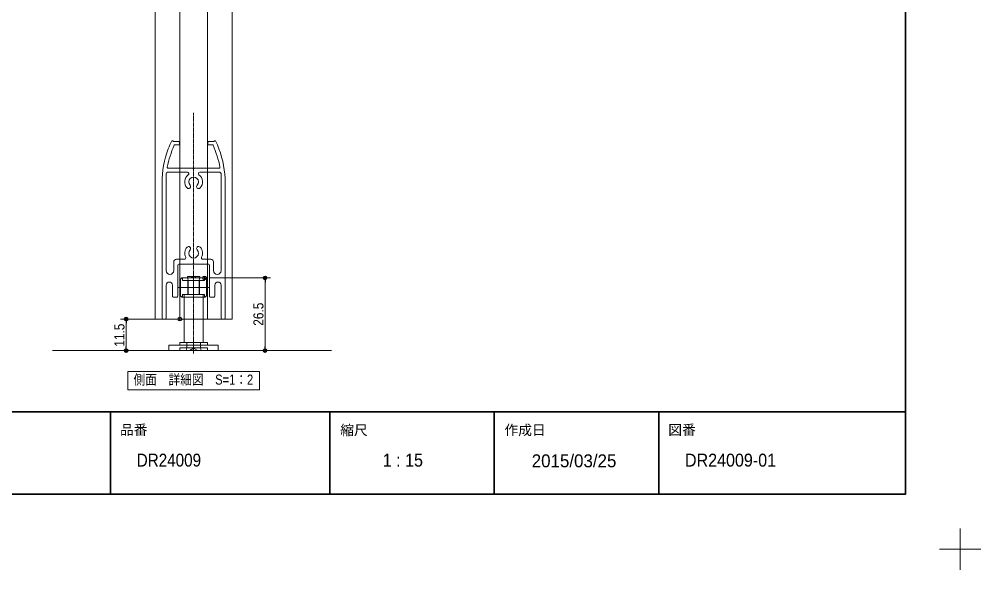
# Model space of a CAD drawing. Units: millimetres, scale not verified. Extents: x -4547 to 4547, y -2284 to 2284.
# Drawn here: x -765 to 1866, y -2284 to -779 of the extents above; entities that cross this region are included whole.
import ezdxf
from ezdxf.enums import TextEntityAlignment as Align

# ---------------------------------------------------------------- set-up
doc = ezdxf.new("R2010")
doc.units = ezdxf.units.MM
doc.header["$LTSCALE"] = 20
doc.header["$PDMODE"] = 32
doc.header["$PDSIZE"] = 10
doc.linetypes.add('USER2', pattern=[2.91, 1.76, -0.4, 0.35, -0.4])
for name, color, linetype, lineweight in [('0-0_1図面枠', 7, 'Continuous', 20), ('0-1_3一般', 7, 'Continuous', 15), ('0-3_0', 7, 'Continuous', 25), ('0-5_2寸法-1', 7, 'Continuous', 15)]:
    doc.layers.add(name, color=color, linetype=linetype, lineweight=lineweight)
doc.layers.add('0-4_Defpoints', color=7, linetype='Continuous')
doc.styles.add('ＭＳ Ｐゴシック', font='')
doc.styles.get('ＭＳ Ｐゴシック').set_extended_font_data('MS PGothic')

# ---------------------------------------------------------------- blocks, each defined once
blk = doc.blocks.new('グループ')
at = {"layer": '0-0_1図面枠', "lineweight": 15}
for p, q in [((63000, -43425), (63000, -45675)), ((64125, -44550), (61875, -44550))]:
    blk.add_line(p, q, dxfattribs=at)
blk = doc.blocks.new('グループ-2')
at = {"layer": '0-0_1図面枠', "lineweight": 35}
for p, q in [((-60000, -37050), (60000, -37050)), ((16500, -37050), (16500, -41550)), ((28500, -37050), (28500, -41550)), ((37500, -37050), (37500, -41550)), ((46500, -37050), (46500, -41550))]:
    blk.add_line(p, q, dxfattribs=at)
blk.add_lwpolyline([(-60000, 41550), (60000, 41550), (60000, -41550), (-60000, -41550)], close=True, dxfattribs=at)
blk = doc.blocks.new('図面枠')
at = {"layer": '0-0_1図面枠'}
for name in ['グループ', 'グループ-2']:
    blk.add_blockref(name, (0, 0), dxfattribs=at)
at = {"layer": '0-0_1図面枠', "style": 'ＭＳ Ｐゴシック'}
for s, p in [('品番', (17022.4, -38463.2)), ('縮尺', (29074.1, -38480.4)), ('作成日', (38062.5, -38477.4)), ('図番', (47024.9, -38463.2))]:
    blk.add_text(s, height=550.3, dxfattribs=at).set_placement(p, align=Align.BOTTOM_LEFT)
at = {"layer": '0-0_1図面枠', "style": 'ＭＳ Ｐゴシック', "width": 0.95}
blk.add_text('1 : 15', height=707.5, dxfattribs=at).set_placement((31400.2, -40249), align=Align.BOTTOM_LEFT)
blk = doc.blocks.new('グループ-37')
at = {"layer": '0-1_3一般', "lineweight": 5}
for p, q in [((19324.7, 6969), (19324.7, -411.3)), ((19474.7, 7044), (19399.7, 7044)), ((19549.7, 6969), (19549.7, 5187.8)), ((22549.7, 5889), (22549.7, 6969)), ((22624.7, 7044), (22699.7, 7044)), ((22774.7, 6969), (22774.7, -411.3)), ((19887.2, 5799), (19887.2, 5187.8)), ((20142.2, 5844), (19932.2, 5844)), ((20187.2, 4089), (20187.2, 5799)), ((21912.2, 5799), (21912.2, 5274)), ((22167.2, 5844), (21957.2, 5844)), ((22212.2, 5187.8), (22212.2, 5799)), ((22549.7, 5889), (22549.7, 5187.8)), ((21912.2, 4089), (21912.2, 5274)), ((19549.7, 4392.8), (19549.7, -906)), ((19962.2, 3924), (19962.2, 4392.8)), ((22137.2, 4392.8), (22137.2, 3924)), ((22549.7, 4392.8), (22549.7, -906)), ((20548.3, 3774), (20112.2, 3774)), ((21004.7, 4044), (20232.2, 4044)), ((21004.7, 4044), (21049.7, 3999)), ((21049.7, 3999), (21094.7, 4044)), ((21867.2, 4044), (21094.7, 4044)), ((21987.2, 3774), (21551.1, 3774)), ((20712.2, -981), (19624.7, -981)), ((22474.7, -981), (21387.2, -981)), ((21004.7, -1206), (19653.9, -1206)), ((20023.7, -2481), (20239.7, -2481)), ((20269.7, -2511), (20269.7, -2631)), ((21829.7, -2511), (21829.7, -2631)), ((21859.7, -2481), (22075.7, -2481)), ((19924.7, -2706), (19849.7, -2706)), ((19924.7, -2661), (19924.7, -2706)), ((20239.7, -2661), (19924.7, -2661)), ((19849.7, -22221.3), (19924.7, -22221.3)), ((19924.7, -22221.3), (19924.7, -22266.3)), ((19924.7, -22266.3), (20239.7, -22266.3)), ((20239.7, -22446.3), (20023.7, -22446.3)), ((20269.7, -22296.3), (20269.7, -22416.3)), ((21829.7, -22296.3), (21829.7, -22416.3)), ((22075.7, -22446.3), (21859.7, -22446.3)), ((19549.7, -24021.3), (19549.7, -29320)), ((19624.7, -23946.3), (20712.2, -23946.3)), ((19653.9, -23721.3), (21004.7, -23721.3)), ((21387.2, -23946.3), (22474.7, -23946.3)), ((22549.7, -24021.3), (22549.7, -29320)), ((19324.7, -24516), (19324.7, -31896.3)), ((22774.7, -24516), (22774.7, -31896.3)), ((19962.2, -29320), (19962.2, -28851.3)), ((20112.2, -28701.3), (20548.3, -28701.3)), ((21049.7, -28926.3), (21004.7, -28971.3)), ((21094.7, -28971.3), (21049.7, -28926.3)), ((21551.1, -28701.3), (21987.2, -28701.3)), ((22137.2, -28851.3), (22137.2, -29320)), ((20187.2, -30726.3), (20187.2, -29016.3)), ((20232.2, -28971.3), (21004.7, -28971.3)), ((21094.7, -28971.3), (21867.2, -28971.3)), ((21912.2, -30201.3), (21912.2, -29016.3)), ((19549.7, -30115), (19549.7, -31896.3)), ((19887.2, -30115), (19887.2, -30726.3)), ((21912.2, -30201.3), (21912.2, -30726.3)), ((22212.2, -30726.3), (22212.2, -30115)), ((22549.7, -30115), (22549.7, -30816.3)), ((19932.2, -30771.3), (20142.2, -30771.3)), ((21957.2, -30771.3), (22167.2, -30771.3)), ((22549.7, -31896.3), (22549.7, -30816.3)), ((19399.7, -31971.3), (19474.7, -31971.3)), ((22699.7, -31971.3), (22624.7, -31971.3))]:
    blk.add_line(p, q, dxfattribs=at)
at = {"layer": '0-1_3一般', "linetype": 'USER2', "lineweight": 5}
for p, q in [((21049.7, 7200.1), (21049.7, -3299.9)), ((21049.7, -20697.1), (21049.7, -33143.2))]:
    blk.add_line(p, q, dxfattribs=at)
at = {"layer": '0-1_3一般', "lineweight": 5}
for points in [[(22445.5, -1206), (21094.7, -1206), (21049.7, -1161), (21004.7, -1206)], [(21859.7, -2661), (22174.7, -2661), (22174.7, -2706), (22249.7, -2706)], [(22249.7, -22221.3), (22174.7, -22221.3), (22174.7, -22266.3), (21859.7, -22266.3)], [(21004.7, -23721.3), (21049.7, -23766.3), (21094.7, -23721.3), (22445.5, -23721.3)]]:
    blk.add_lwpolyline(points, dxfattribs=at)
for centre, radius, start, end in [((19399.7, 6969), 75, 90, 180), ((19474.7, 6969), 75, 0, 90), ((22624.7, 6969), 75, 90, 180), ((22699.7, 6969), 75, 0, 90), ((19932.2, 5799), 45, 90, 180), ((20142.2, 5799), 45, 0, 90), ((21957.2, 5799), 45, 90, 180), ((22167.2, 5799), 45, 0, 90), ((19718.5, 5187.8), 168.8, 180, 270), ((19718.5, 5187.8), 168.8, 270, 0), ((22381, 5187.8), 168.8, 180, 0), ((19756, 4392.8), 206.2, 90, 180), ((19756, 4392.8), 206.2, 0, 90), ((22343.5, 4392.8), 206.2, 0, 180), ((20112.2, 3924), 150, 180, 270), ((20232.2, 4089), 45, 180, 270), ((20548.3, 3699), 75, 333.04225, 90), ((21049.7, 3444), 262.5, 317.4576, 222.5424), ((21551.1, 3699), 75, 90, 206.95775), ((21867.2, 4089), 45, 270, 0), ((21987.2, 3924), 150, 270, 0), ((21049.7, 3444), 487.5, 153.04225, 222.5424), ((20773.4, 3190.5), 112.5, 222.5424, 42.5424), ((21326, 3190.5), 112.5, 137.4576, 317.4576), ((21049.7, 3444), 487.5, 317.4576, 26.95775), ((24574.7, -411.3), 5250, 180, 200.66323), ((21049.7, -456), 487.5, 137.4576, 233.1301), ((20773.4, -202.4), 112.5, 317.4576, 137.4576), ((21049.7, -456), 262.5, 137.4576, 42.5424), ((21326, -202.4), 112.5, 42.5424, 222.5424), ((21049.7, -456), 487.5, 306.8699, 42.5424), ((17524.7, -411.3), 5250, 339.33677, 0), ((19624.7, -906), 75, 180, 270), ((20712.2, -906), 75, 270, 53.1301), ((21387.2, -906), 75, 126.8699, 270), ((22474.7, -906), 75, 270, 0), ((19653.9, -1251), 45, 90, 191.11238), ((25276.5, -146.6), 5775, 191.11238, 203.54944), ((16823, -146.6), 5775, 336.45056, 348.88762), ((22445.5, -1251), 45, 348.88762, 90), ((25276.5, -146.6), 6000, 200.66323, 205.2495), ((20023.7, -2436), 45, 203.54944, 270), ((20239.7, -2511), 30, 0, 90), ((21859.7, -2511), 30, 90, 180), ((22075.7, -2436), 45, 270, 336.45056), ((16823, -146.6), 6000, 334.7505, 339.33677), ((20239.7, -2631), 30, 270, 0), ((21859.7, -2631), 30, 180, 270), ((25276.5, -24780.6), 5775, 156.45056, 168.88762), ((25276.5, -24780.6), 6000, 154.7505, 159.33677), ((20023.7, -22491.3), 45, 90, 156.45056), ((20239.7, -22296.3), 30, 0, 90), ((20239.7, -22416.3), 30, 270, 0), ((21859.7, -22296.3), 30, 90, 180), ((21859.7, -22416.3), 30, 180, 270), ((22075.7, -22491.3), 45, 23.54944, 90), ((16823, -24780.6), 5775, 11.11238, 23.54944), ((16823, -24780.6), 6000, 20.66323, 25.2495), ((24574.7, -24516), 5250, 159.33677, 180), ((17524.7, -24516), 5250, 0, 20.66323), ((19653.9, -23676.3), 45, 168.88762, 270), ((22445.5, -23676.3), 45, 270, 11.11238), ((19624.7, -24021.3), 75, 90, 180), ((21049.7, -24471.3), 487.5, 126.8699, 222.5424), ((20712.2, -24021.3), 75, 306.8699, 90), ((21387.2, -24021.3), 75, 90, 233.1301), ((21049.7, -24471.3), 487.5, 317.4576, 53.1301), ((22474.7, -24021.3), 75, 0, 90), ((20773.4, -24724.8), 112.5, 222.5424, 42.5424), ((21049.7, -24471.3), 262.5, 317.4576, 222.5424), ((21326, -24724.8), 112.5, 137.4576, 317.4576), ((21049.7, -28371.3), 487.5, 137.4576, 206.95775), ((20773.4, -28117.7), 112.5, 317.4576, 137.4576), ((21049.7, -28371.3), 262.5, 137.4576, 42.5424), ((21326, -28117.7), 112.5, 42.5424, 222.5424), ((21049.7, -28371.3), 487.5, 333.04225, 42.5424), ((20112.2, -28851.3), 150, 90, 180), ((20548.3, -28626.3), 75, 270, 26.95775), ((21551.1, -28626.3), 75, 153.04225, 270), ((21987.2, -28851.3), 150, 0, 90), ((19756, -29320), 206.2, 180, 270), ((19756, -29320), 206.2, 270, 0), ((20232.2, -29016.3), 45, 90, 180), ((21867.2, -29016.3), 45, 0, 90), ((22343.5, -29320), 206.2, 180, 0), ((19718.5, -30115), 168.8, 90, 180), ((19718.5, -30115), 168.8, 0, 90), ((22381, -30115), 168.8, 0, 180), ((19932.2, -30726.3), 45, 180, 270), ((20142.2, -30726.3), 45, 270, 0), ((21957.2, -30726.3), 45, 180, 270), ((22167.2, -30726.3), 45, 270, 0), ((19399.7, -31896.3), 75, 180, 270), ((19474.7, -31896.3), 75, 270, 0), ((22624.7, -31896.3), 75, 180, 270), ((22699.7, -31896.3), 75, 270, 0)]:
    blk.add_arc(centre, radius, start, end, dxfattribs=at)
blk = doc.blocks.new('グループ-39')
at = {"layer": '0-1_3一般', "lineweight": 5}
for p, q in [((20337.2, -29796.3), (20412.2, -29721.3)), ((20337.2, -30696.3), (20337.2, -29796.3)), ((20412.2, -29721.3), (20449.7, -29721.3)), ((20899.7, -29646.3), (20712.2, -29646.3)), ((20749.7, -29871.3), (20712.2, -29646.3)), ((20724.7, -29721.3), (21374.7, -29721.3)), ((20749.7, -30621.3), (20749.7, -29871.3)), ((21199.7, -29646.3), (20899.7, -29646.3)), ((21049.7, -29571.3), (21049.7, -29496.3)), ((21049.7, -30921.3), (21049.7, -29571.3)), ((21049.7, -30921.3), (21049.7, -29571.3)), ((21387.2, -29646.3), (21199.7, -29646.3)), ((21349.7, -29871.3), (21387.2, -29646.3)), ((21349.7, -30621.3), (21349.7, -29871.3)), ((21364.7, -30621.3), (21364.7, -29871.3)), ((21374.7, -29721.3), (21649.7, -29721.3)), ((21762.2, -29796.3), (21687.2, -29721.3)), ((21762.2, -29796.3), (21762.2, -30696.3)), ((20187.2, -30246.3), (21912.2, -30246.3)), ((20337.2, -30696.3), (20412.2, -30771.3)), ((20524.7, -30771.3), (20449.7, -30771.3)), ((20524.7, -30621.3), (20749.7, -30621.3)), ((20524.7, -30621.3), (20524.7, -33246.3)), ((21574.7, -30771.3), (20524.7, -30771.3)), ((20734.7, -30621.3), (21364.7, -30621.3)), ((21049.7, -30996.3), (21049.7, -30921.3)), ((21349.7, -30621.3), (21574.7, -30621.3)), ((21364.7, -30621.3), (21649.7, -30621.3)), ((21574.7, -30621.3), (21574.7, -33246.3)), ((21687.2, -30771.3), (21649.7, -30771.3)), ((21762.2, -30696.3), (21687.2, -30771.3)), ((21049.7, -33621.3), (21049.7, -33096.3)), ((19699.7, -33396.3), (19975.7, -33396.3)), ((19699.7, -33696.3), (19699.7, -33396.3)), ((19975.7, -33396.3), (20674.7, -33396.3)), ((20674.7, -33246.3), (20524.7, -33246.3)), ((20674.7, -33546.3), (20637.2, -33696.3)), ((20674.7, -33546.3), (20674.7, -33246.3)), ((20674.7, -33246.3), (20674.7, -33546.3)), ((20674.7, -33396.3), (21424.7, -33396.3)), ((21049.7, -33246.3), (21049.7, -33846.3)), ((21424.7, -33246.3), (21424.7, -33546.3)), ((21574.7, -33246.3), (21424.7, -33246.3)), ((21424.7, -33546.3), (21424.7, -33246.3)), ((21424.7, -33396.3), (22123.7, -33396.3)), ((21462.2, -33696.3), (21424.7, -33546.3)), ((22123.7, -33396.3), (22399.7, -33396.3)), ((22399.7, -33696.3), (22399.7, -33396.3)), ((19975.7, -33696.3), (19699.7, -33696.3)), ((20599.7, -33696.3), (19975.7, -33696.3)), ((20637.2, -33696.3), (20824.7, -33696.3)), ((20674.7, -33696.3), (21424.7, -33696.3)), ((22399.7, -33696.3), (22123.7, -33696.3))]:
    blk.add_line(p, q, dxfattribs=at)
for points in [[(20449.7, -29871.3), (20449.7, -29721.3), (20724.7, -29721.3)], [(20449.7, -29871.3), (20734.7, -29871.3), (21364.7, -29871.3), (21649.7, -29871.3)], [(20449.7, -30621.3), (20734.7, -30621.3), (20734.7, -29871.3)], [(21199.7, -29646.3), (21049.7, -29732.9), (20899.7, -29646.3)], [(21649.7, -29871.3), (21649.7, -29721.3), (21687.2, -29721.3)], [(20449.7, -30621.3), (20449.7, -30771.3), (20412.2, -30771.3)], [(21649.7, -30621.3), (21649.7, -30771.3), (21574.7, -30771.3)], [(21799.7, -33396.3), (21799.7, -33246.3), (20299.7, -33246.3), (20299.7, -33396.3)], [(20299.7, -33696.3), (20299.7, -33546.3), (21799.7, -33546.3), (21799.7, -33696.3)], [(21274.7, -33696.3), (21049.7, -33566.4), (20824.7, -33696.3)], [(22123.7, -33696.3), (21499.7, -33696.3), (20599.7, -33696.3)], [(20824.7, -33696.3), (21274.7, -33696.3), (21462.2, -33696.3)]]:
    blk.add_lwpolyline(points, dxfattribs=at)
blk = doc.blocks.new('グループ-42')
at = {"layer": '0-1_3一般', "lineweight": 5}
for p, q in [((18949.7, 7044), (20299.7, 7044)), ((18949.7, -31971.3), (18949.7, 7044)), ((20299.7, 7044), (21799.7, 7044)), ((20299.7, -31971.3), (20299.7, 7044)), ((21799.7, 7044), (23149.7, 7044)), ((21799.7, 7044), (21799.7, -31971.3)), ((23149.7, 7044), (23149.7, -31971.3)), ((23149.7, -31971.3), (21799.7, -31971.3))]:
    blk.add_line(p, q, dxfattribs=at)
blk.add_lwpolyline([(21799.7, -31971.3), (20299.7, -31971.3), (18949.7, -31971.3)], dxfattribs=at)
blk = doc.blocks.new('グループ-47')
at = {"layer": '0-1_3一般', "lineweight": 5}
for p, q in [((13324.7, -33696.3), (24424.7, -33696.3)), ((24424.7, -33696.3), (28594.7, -33696.3))]:
    blk.add_line(p, q, dxfattribs=at)
blk.add_lwpolyline([(28594.7, 14319), (24424.7, 14319), (13324.7, 14319)], dxfattribs=at)
blk = doc.blocks.new('グループ-49')
at = {"layer": '0-1_3一般'}
for name in ['グループ-47', 'グループ-42', 'グループ-37', 'グループ-39']:
    blk.add_blockref(name, (0, 0), dxfattribs=at)
blk = doc.blocks.new('_Dot')
at = {"layer": '0-3_0'}
blk.add_line((-10, 0), (-20, 0), dxfattribs=at)
for points in [[(0, 0), (-10, 0), (-9.92, 1.25)], [(0, 0), (-9.92, -1.25), (-10, 0)], [(0, 0), (-9.92, 1.25), (-9.69, 2.49)], [(0, 0), (-9.69, -2.49), (-9.92, -1.25)], [(0, 0), (-9.69, 2.49), (-9.3, 3.68)], [(0, 0), (-9.3, -3.68), (-9.69, -2.49)], [(0, 0), (-9.3, 3.68), (-8.76, 4.82)], [(0, 0), (-8.76, -4.82), (-9.3, -3.68)], [(0, 0), (-8.76, 4.82), (-8.09, 5.88)], [(0, 0), (-8.09, -5.88), (-8.76, -4.82)], [(0, 0), (-8.09, 5.88), (-7.29, 6.85)], [(0, 0), (-7.29, -6.85), (-8.09, -5.88)], [(0, 0), (-7.29, 6.85), (-6.37, 7.71)], [(0, 0), (-6.37, -7.71), (-7.29, -6.85)], [(0, 0), (-6.37, 7.71), (-5.36, 8.44)], [(0, 0), (-5.36, -8.44), (-6.37, -7.71)], [(0, 0), (-5.36, 8.44), (-4.26, 9.05)], [(0, 0), (-4.26, -9.05), (-5.36, -8.44)], [(0, 0), (-4.26, 9.05), (-3.09, 9.51)], [(0, 0), (-3.09, -9.51), (-4.26, -9.05)], [(0, 0), (-3.09, 9.51), (-1.87, 9.82)], [(0, 0), (-1.87, -9.82), (-3.09, -9.51)], [(0, 0), (-1.87, 9.82), (-0.63, 9.98)], [(0, 0), (-0.63, -9.98), (-1.87, -9.82)], [(0, 0), (-0.63, 9.98), (0.63, 9.98)], [(0, 0), (0.63, -9.98), (-0.63, -9.98)], [(0, 0), (0.63, 9.98), (1.87, 9.82)], [(0, 0), (1.87, 9.82), (3.09, 9.51)], [(0, 0), (3.09, 9.51), (4.26, 9.05)], [(0, 0), (4.26, 9.05), (5.36, 8.44)], [(0, 0), (5.36, 8.44), (6.37, 7.71)], [(0, 0), (6.37, 7.71), (7.29, 6.85)], [(0, 0), (7.29, 6.85), (8.09, 5.88)], [(0, 0), (8.09, 5.88), (8.76, 4.82)], [(0, 0), (8.76, 4.82), (9.3, 3.68)], [(0, 0), (9.3, 3.68), (9.69, 2.49)], [(0, 0), (9.69, 2.49), (9.92, 1.25)], [(0, 0), (9.92, 1.25), (10, 0)], [(0, 0), (1.87, -9.82), (0.63, -9.98)], [(0, 0), (3.09, -9.51), (1.87, -9.82)], [(0, 0), (4.26, -9.05), (3.09, -9.51)], [(0, 0), (5.36, -8.44), (4.26, -9.05)], [(0, 0), (6.37, -7.71), (5.36, -8.44)], [(0, 0), (7.29, -6.85), (6.37, -7.71)], [(0, 0), (8.09, -5.88), (7.29, -6.85)], [(0, 0), (8.76, -4.82), (8.09, -5.88)], [(0, 0), (9.3, -3.68), (8.76, -4.82)], [(0, 0), (9.69, -2.49), (9.3, -3.68)], [(0, 0), (9.92, -1.25), (9.69, -2.49)], [(0, 0), (10, 0), (9.92, -1.25)]]:
    blk.add_solid(points, dxfattribs=at)
blk = doc.blocks.new('グループ-50')
at = {"layer": '0-0_1図面枠', "lineweight": 15}
blk.add_lwpolyline([(17449.7, -34846.3), (24649.7, -34846.3), (24649.7, -35846.3), (17449.7, -35846.3)], close=True, dxfattribs=at)
at = {"layer": '0-0_1図面枠', "style": 'ＭＳ Ｐゴシック', "width": 0.85}
blk.add_text('側面\u3000詳細図\u3000S=1：2', height=550.3, dxfattribs=at).set_placement((17761.3, -35720), align=Align.BOTTOM_LEFT)

msp = doc.modelspace()

# ---------------------------------------------------------------- linework, layer by layer
at = {"layer": '0-4_Defpoints'}
for p in [(-258.14, -1486.06), (-92.74, -1486.06), (-472.96, -1598.56), (-325.64, -1598.56), (-472.96, -1684.81), (-92.74, -1684.81)]:
    msp.add_point(p, dxfattribs=at)
at = {"layer": '0-5_2寸法-1'}
for p, q in [((-243.14, -1486.06), (-77.74, -1486.06)), ((-92.74, -1673.56), (-92.74, -1497.32)), ((-340.64, -1598.56), (-487.96, -1598.56)), ((-472.96, -1673.56), (-472.96, -1609.82)), ((-457.96, -1684.81), (-457.76, -1684.81)), ((-77.74, -1684.81), (-77.54, -1684.81))]:
    msp.add_line(p, q, dxfattribs=at)

# ---------------------------------------------------------------- block references
at = {"layer": '0-0_1図面枠', "xscale": 0.05, "yscale": 0.05}
for name in ['図面枠', 'グループ-50']:
    msp.add_blockref(name, (-1340.62, 0), dxfattribs=at)
at = {"layer": '0-1_3一般', "xscale": 0.05, "yscale": 0.05}
msp.add_blockref('グループ-49', (-1340.62, 0), dxfattribs=at)
at = {"layer": '0-5_2寸法-1', "xscale": 0.5627563, "yscale": 0.5627563}
for p, rotation in [((-92.74, -1486.06), 90), ((-472.96, -1598.56), 90), ((-472.96, -1684.81), 270), ((-92.74, -1684.81), 270)]:
    msp.add_blockref('_Dot', p, dxfattribs=dict(at, rotation=rotation))

# ---------------------------------------------------------------- texts
at = {"layer": '0-0_1図面枠', "style": 'ＭＳ Ｐゴシック'}
for s, width, p in [('DR24009', 0.9, (-443.79, -2012.45)), ('DR24009-01', 0.95, (1056.21, -2012.45))]:
    msp.add_text(s, height=35.38, dxfattribs=dict(at, width=width)).set_placement(p, align=Align.BOTTOM_LEFT)
msp.add_text('2015/03/25', height=35.38, dxfattribs=at).set_placement((636.96, -2014.31), align=Align.BOTTOM_LEFT)
at = {"layer": '0-5_2寸法-1', "style": 'ＭＳ Ｐゴシック', "width": 0.9}
for s, p in [('26.5', (-88.85, -1616.85)), ('11.5', (-469.15, -1674.1))]:
    msp.add_text(s, height=27.57, rotation=90, dxfattribs=at).set_placement(p, align=Align.BOTTOM_LEFT)

doc.saveas('drawing.dxf')
